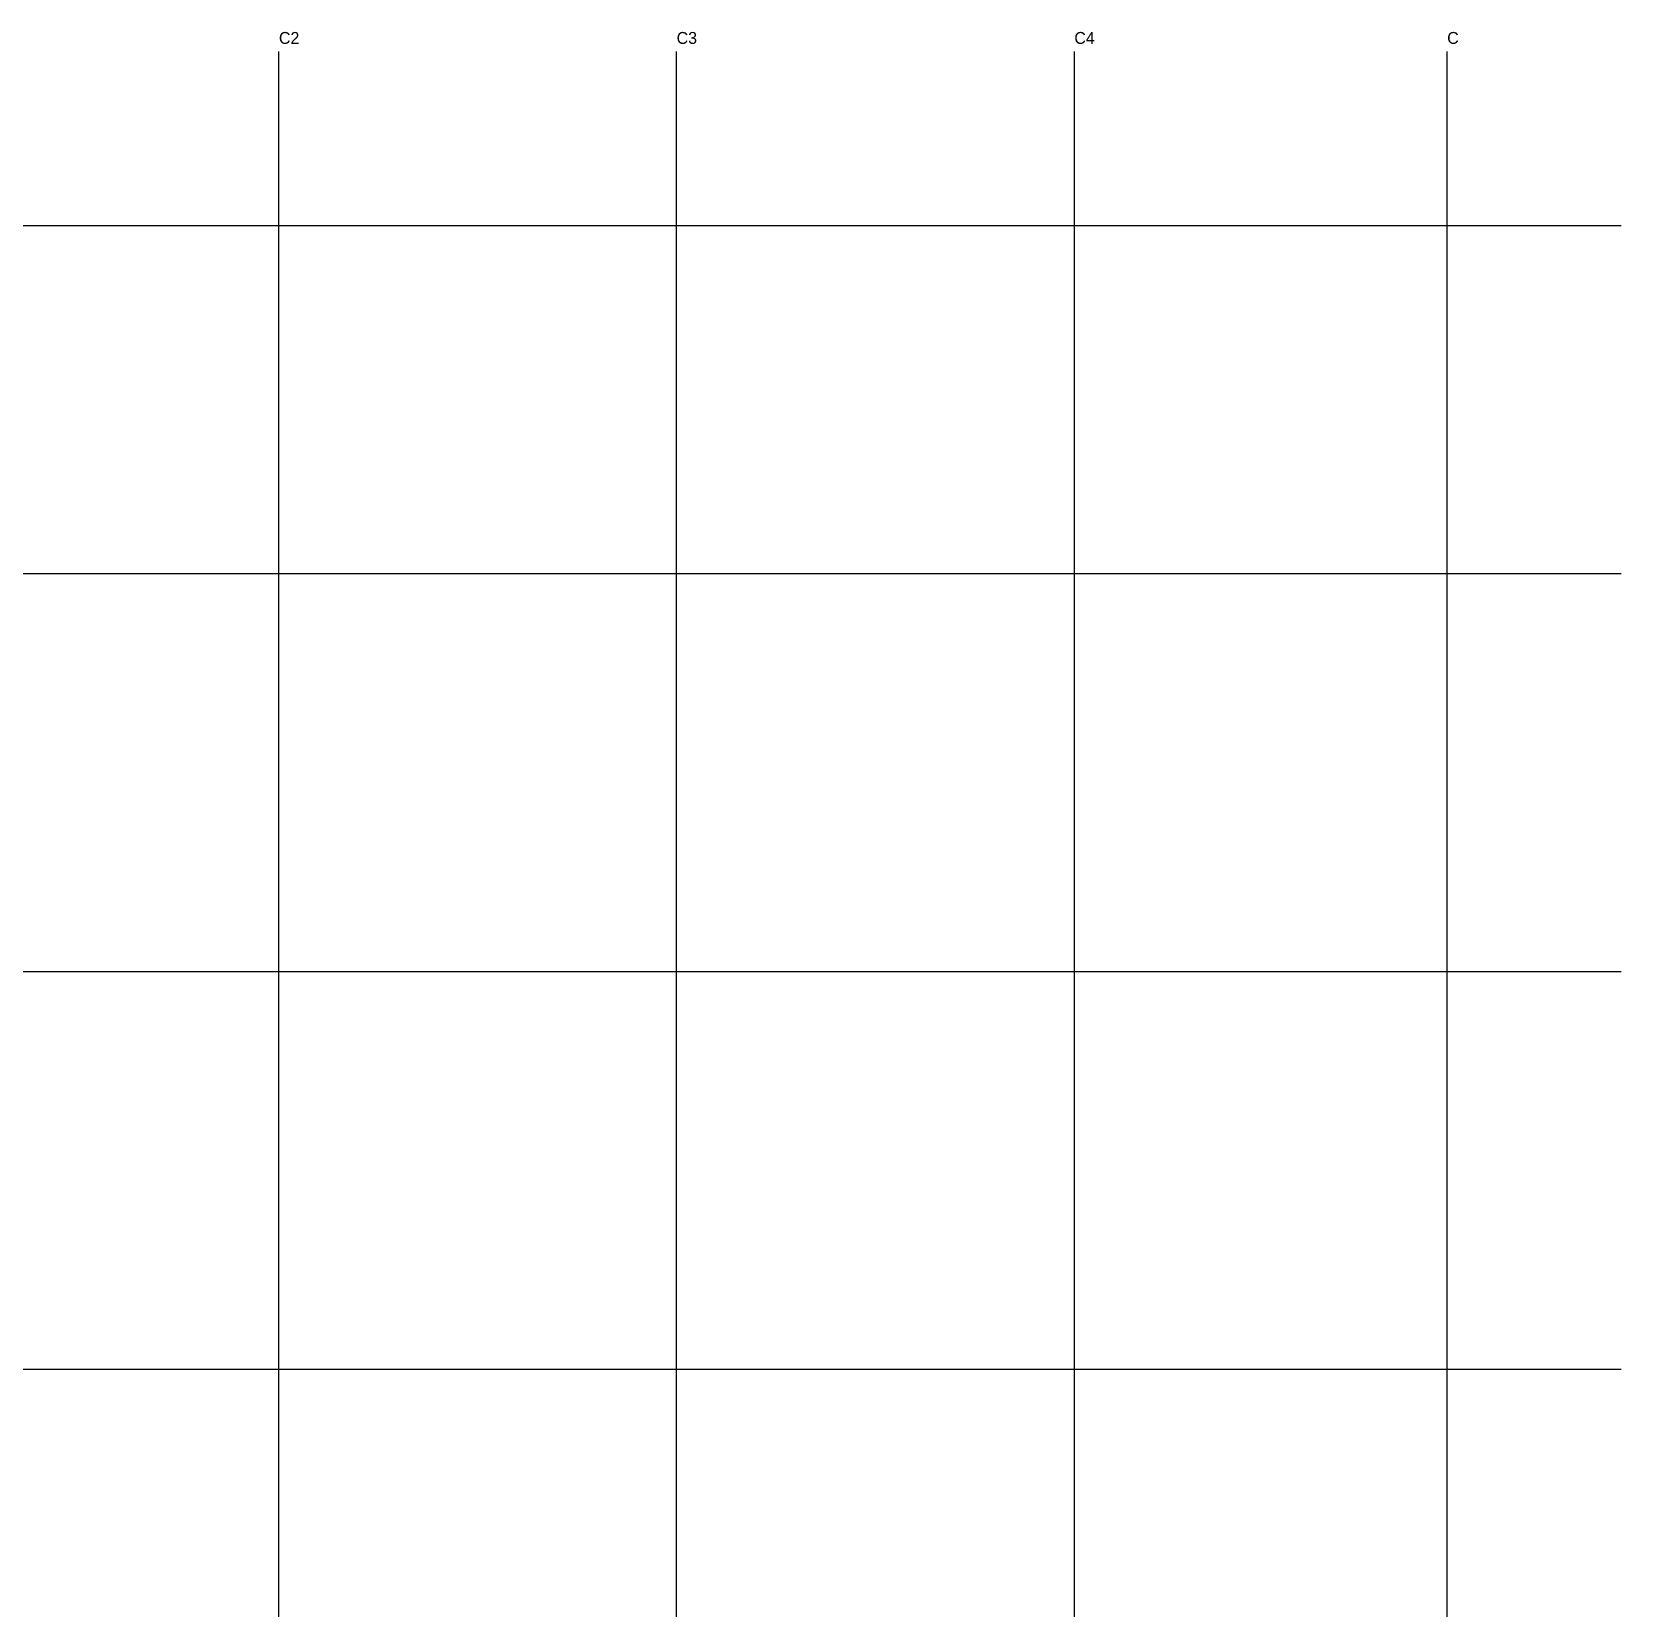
# Model space of a CAD drawing. Header units: metres. Extents: x -3943 to 60000, y -3500 to 59894.
# Drawn here: x 28029 to 60000, y 28197 to 59894 of the extents above; entities that cross this region are included whole.
import ezdxf

# ---------------------------------------------------------------- set-up
doc = ezdxf.new("R2010")
doc.units = ezdxf.units.M
doc.layers.add('S-GRID', color=7, linetype='Continuous')

msp = doc.modelspace()

# ---------------------------------------------------------------- linework, layer by layer
at = {"layer": 'S-GRID'}
for p, q in [((33000, -3500), (33000, 59500)), ((41000, -3500), (41000, 59500)), ((49000, -3500), (49000, 59500)), ((56500, -3500), (56500, 59500)), ((-3500, 56000), (60000, 56000)), ((-3500, 49000), (60000, 49000)), ((-3500, 41000), (60000, 41000)), ((-3500, 33000), (60000, 33000))]:
    msp.add_line(p, q, dxfattribs=at)

# ---------------------------------------------------------------- texts
for s, p in [('C2', (33000, 59650)), ('C3', (41000, 59650)), ('C4', (49000, 59650)), ('C', (56500, 59650))]:
    msp.add_text(s, height=240, dxfattribs=at).set_placement(p)

doc.saveas('drawing.dxf')
